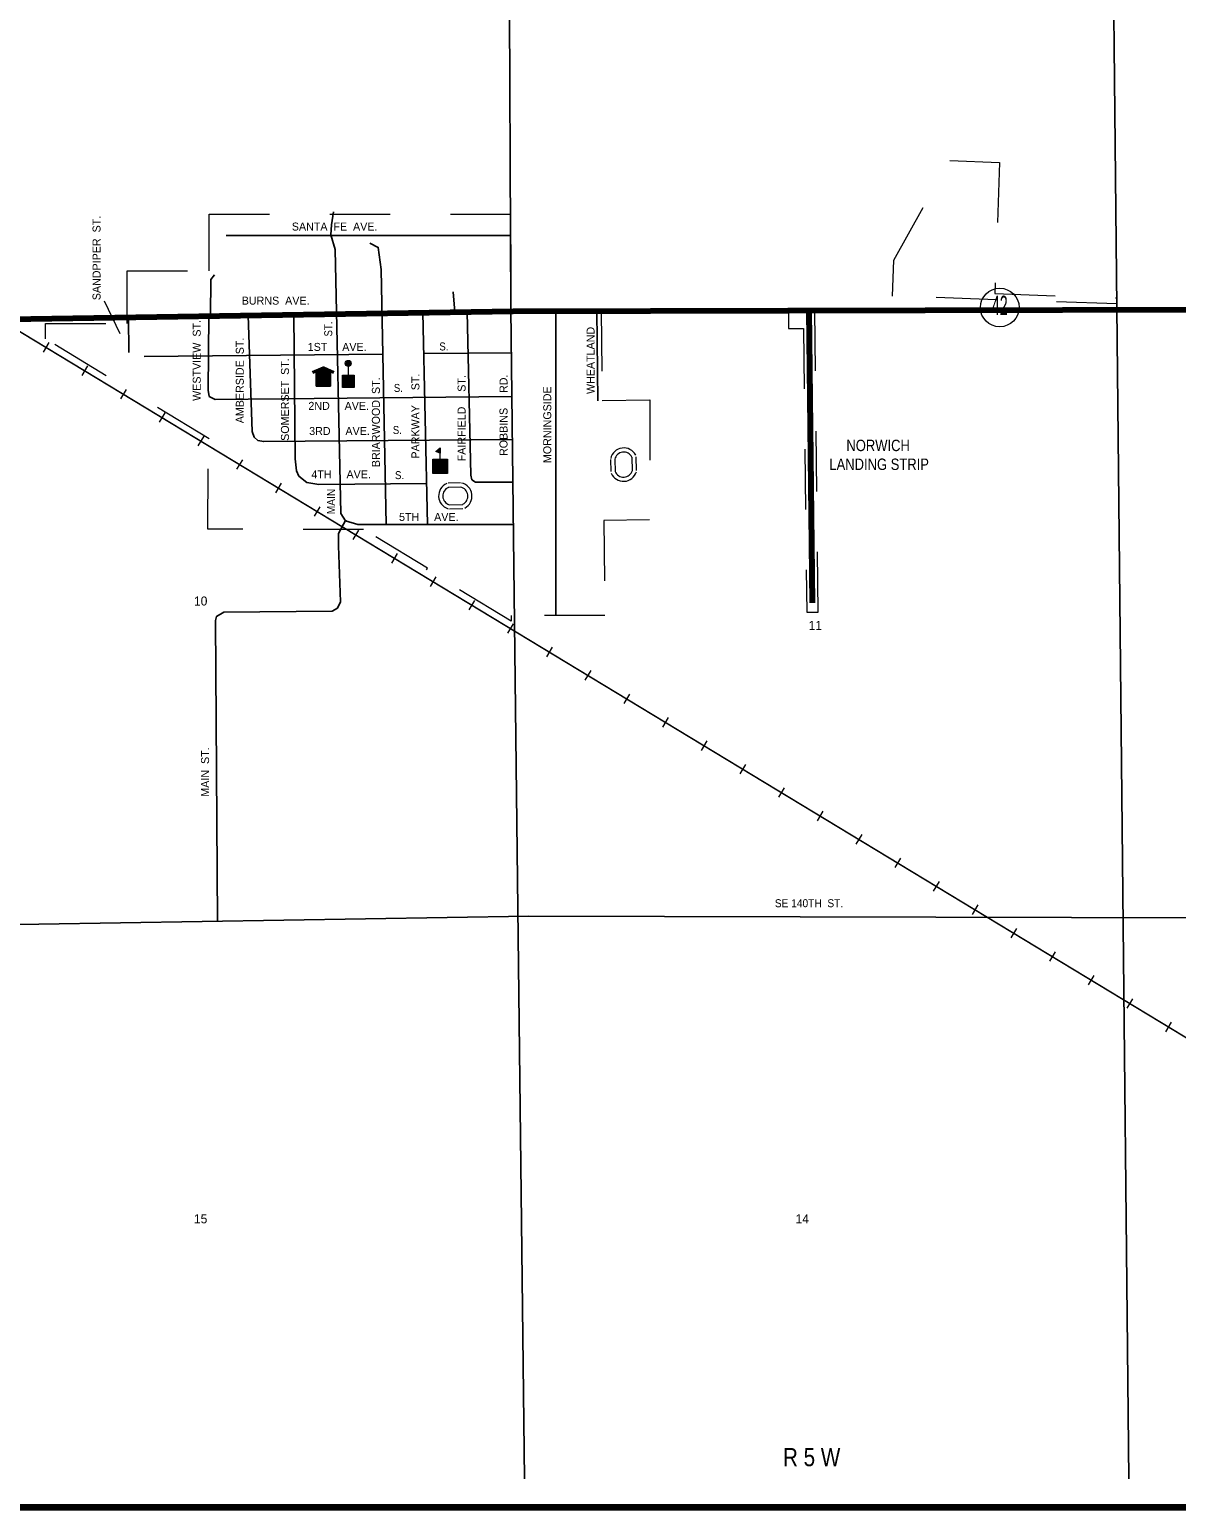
# Model space of a CAD drawing. Extents: x 210.3 to 214.76, y 43.39 to 47.31.
# Drawn here: x 211.283 to 213.185, y 43.429 to 45.878 of the extents above; entities that cross this region are included whole.
import ezdxf
from ezdxf.enums import TextEntityAlignment as Align

# ---------------------------------------------------------------- set-up
doc = ezdxf.new("R2010")
doc.units = 0
doc.header["$LTSCALE"] = 0.0068
doc.linetypes.add('LONG_DASHED', pattern=[7.5, 6, -1.5])
for name, color, linetype, lineweight in [('12', 7, 'Continuous', 80), ('14', 7, 'Continuous', 25), ('17', 7, 'Continuous', 13), ('18', 7, 'Continuous', 80), ('19', 7, 'Continuous', 13), ('32', 7, 'Continuous', 13), ('35', 7, 'Continuous', 13), ('36', 7, 'Continuous', 13), ('4', 7, 'LONG_DASHED', 13), ('48', 7, 'Continuous', 106), ('49', 7, 'Continuous', 13), ('50', 7, 'Continuous', 13), ('51', 7, 'Continuous', 13)]:
    doc.layers.add(name, color=color, linetype=linetype, lineweight=lineweight)
doc.layers.add('45', color=7, linetype='Continuous')
doc.layers.add('46', color=7, linetype='Continuous')

msp = doc.modelspace()

# ---------------------------------------------------------------- hatches: boundary and pattern name
at = {"layer": '32'}
for points in [[(211.952083, 45.142614), (211.952083, 45.166667), (211.976136, 45.166667), (211.976136, 45.142614)], [(211.964015, 45.176515), (211.957008, 45.179356), (211.964015, 45.185417)]]:
    msp.add_hatch(color=256, dxfattribs=at).paths.add_polyline_path(points)
at = {"layer": '36'}
for points in [[(211.811937, 45.320365, 1), (211.811511, 45.330166, 1)], [(211.802083, 45.285227), (211.802083, 45.305492), (211.821591, 45.305492), (211.821591, 45.285227)]]:
    msp.add_hatch(color=256, dxfattribs=at).paths.add_polyline_path(points)
at = {"layer": '51'}
msp.add_hatch(color=256, dxfattribs=at).paths.add_polyline_path([(211.770644, 45.317803), (211.758333, 45.312311), (211.758333, 45.2875), (211.782386, 45.2875), (211.782386, 45.312311)])

# ---------------------------------------------------------------- linework, layer by layer
at = {"layer": '12'}
msp.add_lwpolyline([(210.346591, 45.384091), (212.085038, 45.411742), (214.13447, 45.416856)], dxfattribs=at)
at = {"layer": '14'}
for p, q in [((212.080114, 45.537311), (211.60947, 45.537121)), ((211.988447, 45.410227), (211.985606, 45.443561)), ((211.942992, 45.058144), (211.935227, 45.40947)), ((212.155682, 45.411932), (212.155871, 44.907386)), ((212.224053, 45.412121), (212.225758, 45.263258)), ((211.447348, 45.401705), (211.447917, 45.343371)), ((211.869129, 45.34053), (211.473674, 45.336742)), ((212.082386, 45.342614), (211.936742, 45.341288))]:
    msp.add_line(p, q, dxfattribs=at)
for points in [[(212.072917, 47.265152), (212.081439, 45.414773), (212.104167, 43.476515)], [(213.074432, 47.263447), (213.075568, 46.442992), (213.105682, 43.476515)], [(212.085606, 45.058144), (211.827462, 45.058144), (211.807386, 45.064205), (211.799621, 45.076326), (211.789962, 45.513636), (211.783144, 45.538068), (211.783902, 45.554545), (211.7875, 45.576326)], [(211.874432, 45.058144), (211.866477, 45.480871), (211.861364, 45.517424), (211.847348, 45.524432)], [(211.583144, 45.403788), (211.583902, 45.464394), (211.589962, 45.472159)], [(212.084848, 45.12803), (212.022917, 45.12803), (212.016856, 45.132386), (212.015152, 45.140152), (212.009091, 45.410606)], [(212.083144, 45.270455), (211.590909, 45.265341), (211.58125, 45.270455), (211.579545, 45.280871), (211.580492, 45.403788)], [(212.084091, 45.199242), (211.67178, 45.195644), (211.662121, 45.197348), (211.656061, 45.202652), (211.652652, 45.212121), (211.645644, 45.404735)], [(211.941477, 45.126136), (211.763068, 45.124432), (211.742992, 45.127841), (211.729924, 45.138258), (211.725758, 45.14697), (211.723864, 45.167045), (211.721402, 45.406061)], [(211.807765, 45.066098), (211.795644, 45.043371), (211.795644, 45.022538), (211.799053, 44.930114), (211.79375, 44.919697), (211.785038, 44.914394), (211.605682, 44.912689), (211.593561, 44.905682), (211.591856, 44.898864), (211.595265, 44.400758)], [(210.350379, 44.380114), (212.110985, 44.40928), (214.13447, 44.404167)]]:
    msp.add_lwpolyline(points, dxfattribs=at)
at = {"layer": '17'}
for p, q in [((210.348295, 45.93428), (213.691667, 43.910606)), ((211.31553, 45.359659), (211.305871, 45.343939)), ((211.379545, 45.320833), (211.370076, 45.305114)), ((211.44375, 45.282008), (211.43428, 45.266288)), ((211.507955, 45.243182), (211.498485, 45.227462)), ((211.572159, 45.204356), (211.562689, 45.188636)), ((211.636364, 45.16553), (211.626705, 45.149811)), ((211.700379, 45.126515), (211.690909, 45.110795)), ((211.764583, 45.087689), (211.755114, 45.07197)), ((211.828788, 45.048864), (211.819318, 45.033144)), ((211.892992, 45.010038), (211.883333, 44.994318)), ((211.957008, 44.971212), (211.947538, 44.955492)), ((212.021212, 44.932386), (212.011742, 44.916667)), ((212.085417, 44.893561), (212.075947, 44.877841)), ((212.149621, 44.854735), (212.140152, 44.839015)), ((212.213826, 44.815909), (212.204167, 44.800189)), ((212.277841, 44.777083), (212.268371, 44.761364)), ((212.342045, 44.738258), (212.332576, 44.722538)), ((212.40625, 44.699432), (212.39678, 44.683712)), ((212.470455, 44.660606), (212.460795, 44.644886)), ((212.53447, 44.62178), (212.525, 44.606061)), ((212.598674, 44.582955), (212.589205, 44.567235)), ((212.662879, 44.544129), (212.653409, 44.528409)), ((212.727083, 44.505303), (212.717614, 44.489583)), ((212.791288, 44.466477), (212.781629, 44.450758)), ((212.855303, 44.427652), (212.845833, 44.411932)), ((212.919508, 44.388826), (212.910038, 44.373106)), ((212.983712, 44.349811), (212.974242, 44.33428)), ((213.047917, 44.310985), (213.038258, 44.295265)), ((213.111932, 44.272159), (213.102462, 44.256439)), ((213.176136, 44.233333), (213.166667, 44.217614))]:
    msp.add_line(p, q, dxfattribs=at)
msp.add_lwpolyline([(210.348295, 45.93428), (213.691667, 43.910606), (213.759659, 43.872917), (213.830114, 43.84072), (213.90303, 43.814015), (213.977841, 43.792992), (214.002083, 43.7875), (214.133712, 43.75947)], dxfattribs=at)
at = {"layer": '18'}
msp.add_line((212.575379, 45.413068), (212.580682, 44.928409), dxfattribs=at)
at = {"layer": '19'}
msp.add_circle((212.891797, 45.417754), 0.031987, dxfattribs=at)
at = {"layer": '32'}
msp.add_line((211.964205, 45.166667), (211.964205, 45.176515), dxfattribs=at)
for points in [[(211.952083, 45.142614), (211.952083, 45.166667), (211.976136, 45.166667), (211.976136, 45.142614)], [(211.964015, 45.176515), (211.957008, 45.179356), (211.964015, 45.185417)]]:
    msp.add_lwpolyline(points, close=True, dxfattribs=at)
at = {"layer": '35'}
for p, q in [((212.246402, 45.166098), (212.24697, 45.145833)), ((212.253409, 45.166098), (212.253977, 45.145833)), ((212.282765, 45.147348), (212.282197, 45.169886)), ((212.289773, 45.147538), (212.289205, 45.170076)), ((211.997917, 45.127273), (211.977652, 45.126705)), ((211.997917, 45.120265), (211.977652, 45.119697)), ((211.979167, 45.090909), (212.001705, 45.091477)), ((211.979356, 45.083902), (212.001894, 45.08447))]:
    msp.add_line(p, q, dxfattribs=at)
for centre, radius, start, end in [((212.26856, 45.162774), 0.022283, 27.95492, 167.30641), ((212.26856, 45.162774), 0.015332, 27.95492, 167.30641), ((212.268197, 45.151965), 0.022283, 203.24326, 342.59475), ((212.268197, 45.151965), 0.015332, 203.24326, 342.59475), ((211.983817, 45.105511), 0.022283, 113.24326, 252.59475), ((211.983817, 45.105511), 0.015332, 113.24326, 252.59475), ((211.994625, 45.105149), 0.015332, 297.95492, 77.30641), ((211.994625, 45.105149), 0.022283, 297.95492, 77.30641)]:
    msp.add_arc(centre, radius, start, end, dxfattribs=at)
at = {"layer": '36'}
msp.add_line((211.811932, 45.304924), (211.811932, 45.320644), dxfattribs=at)
msp.add_lwpolyline([(211.802083, 45.285227), (211.802083, 45.305492), (211.821591, 45.305492), (211.821591, 45.285227)], close=True, dxfattribs=at)
msp.add_circle((211.811724, 45.325265), 0.004905, dxfattribs=at)
at = {"layer": '4'}
for points in [[(212.715909, 45.496402), (212.808902, 45.661174), (212.891288, 45.658333), (212.883712, 45.44072), (213.085795, 45.433712), (213.085985, 45.423674), (212.713826, 45.436742)], [(212.585227, 45.413068), (212.541477, 45.413068), (212.541477, 45.382765), (212.566477, 45.382765), (212.57178, 44.913068), (212.59053, 44.913068)]]:
    msp.add_lwpolyline(points, close=True, dxfattribs=at)
for points in [[(211.581061, 45.2), (211.309848, 45.365909), (211.309848, 45.391288), (211.445265, 45.391288), (211.445265, 45.478409), (211.581061, 45.478409), (211.581061, 45.572538), (212.080871, 45.572538), (212.081629, 45.411742), (212.229356, 45.412121)], [(212.23125, 45.412121), (212.232955, 45.263447), (212.311553, 45.264583), (212.311364, 45.06572), (212.235227, 45.064583), (212.237121, 44.907576)], [(211.837121, 45.049811), (211.578788, 45.050379), (211.579545, 45.200947)], [(212.237121, 44.907576), (212.081818, 44.907197), (212.081818, 44.898106), (211.941477, 44.982955), (211.942992, 44.985606), (211.837121, 45.049811)]]:
    msp.add_lwpolyline(points, dxfattribs=at)
at = {"layer": '48'}
msp.add_lwpolyline([(210.299242, 43.429167), (210.299242, 47.311742), (214.181818, 47.311742), (214.181818, 43.429167)], close=True, dxfattribs=at)
at = {"layer": '49'}
msp.add_line((211.407197, 45.428598), (211.433333, 45.374432), dxfattribs=at)
at = {"layer": '50', "lineweight": 40}
msp.add_lwpolyline([(211.752652, 45.309848), (211.770644, 45.317803), (211.787689, 45.309848)], dxfattribs=at)
at = {"layer": '50'}
for points in [[(211.762311, 45.2875), (211.758333, 45.2875), (211.758333, 45.312311)], [(211.782386, 45.312311), (211.782386, 45.2875), (211.762121, 45.2875)]]:
    msp.add_lwpolyline(points, dxfattribs=at)
at = {"layer": '51'}
msp.add_lwpolyline([(211.770644, 45.317803), (211.758333, 45.312311), (211.758333, 45.2875), (211.782386, 45.2875), (211.782386, 45.312311)], close=True, dxfattribs=at)

# ---------------------------------------------------------------- texts
at = {"layer": '18', "width": 0.85}
for s, p in [('NORWICH', (212.690152, 45.179735)), ('LANDING STRIP', (212.691856, 45.148485))]:
    msp.add_text(s, height=0.01894, dxfattribs=at).set_placement(p, align=Align.CENTER)
at = {"layer": '19', "width": 0.55}
msp.add_text('42', height=0.0322, dxfattribs=at).set_placement((212.891761, 45.405114), align=Align.CENTER)
at = {"layer": '45'}
for s, p in [('10', (211.56714, 44.923864)), ('11', (212.58608, 44.883523)), ('15', (211.567045, 43.9)), ('14', (212.564394, 43.9))]:
    msp.add_text(s, height=0.01496, dxfattribs=at).set_placement(p, align=Align.CENTER)
at = {"layer": '46', "width": 0.85}
msp.add_text('R 5 W', height=0.03011, dxfattribs=at).set_placement((212.579924, 43.497538), align=Align.CENTER)
at = {"layer": '49'}
for s, p in [('SANDPIPER  ST.', (211.401136, 45.499811)), ('WESTVIEW  ST.', (211.567235, 45.330019)), ('WHEATLAND', (212.220076, 45.330019)), ('AMBERSIDE  ST.', (211.638636, 45.296875)), ('SOMERSET  ST.', (211.713447, 45.265246)), ('BRIARWOOD  ST.', (211.864205, 45.227557)), ('PARKWAY     ST.', (211.929735, 45.237784)), ('FAIRFIELD     ST.', (212.00625, 45.23428)), ('ROBBINS     RD.', (212.075758, 45.23911)), ('MORNINGSIDE', (212.148295, 45.223485)), ('MAIN  ST.', (211.581061, 44.647917))]:
    msp.add_text(s, height=0.01326, rotation=90, dxfattribs=at).set_placement(p, align=Align.CENTER)
for s, p in [('SANTA  FE  AVE.', (211.789205, 45.545265)), ('BURNS  AVE.', (211.691383, 45.422538)), ('1ST     AVE.', (211.793371, 45.345833)), ('2ND     AVE.', (211.795928, 45.248106)), ('3RD     AVE.', (211.797254, 45.206439)), ('4TH     AVE.', (211.8, 45.134659)), ('5TH     AVE.', (211.945265, 45.064015))]:
    msp.add_text(s, height=0.01326, dxfattribs=at).set_placement(p, align=Align.CENTER)
for s, width, p in [('ST.', 0.9, (211.785227, 45.382102)), ('MAIN  ', 0.95, (211.789962, 45.100947))]:
    msp.add_text(s, height=0.01326, rotation=90, dxfattribs=dict(at, width=width)).set_placement(p, align=Align.CENTER)
for s, width, p in [('S.', 0.9, (211.970265, 45.346591)), ('S.', 0.9, (211.894886, 45.277841)), ('S.', 0.9, (211.893182, 45.208144)), ('S.', 0.9, (211.89678, 45.133333)), ('SE 140TH  ST.', 0.95, (212.575568, 44.423864))]:
    msp.add_text(s, height=0.01326, dxfattribs=dict(at, width=width)).set_placement(p, align=Align.CENTER)

doc.saveas('drawing.dxf')
